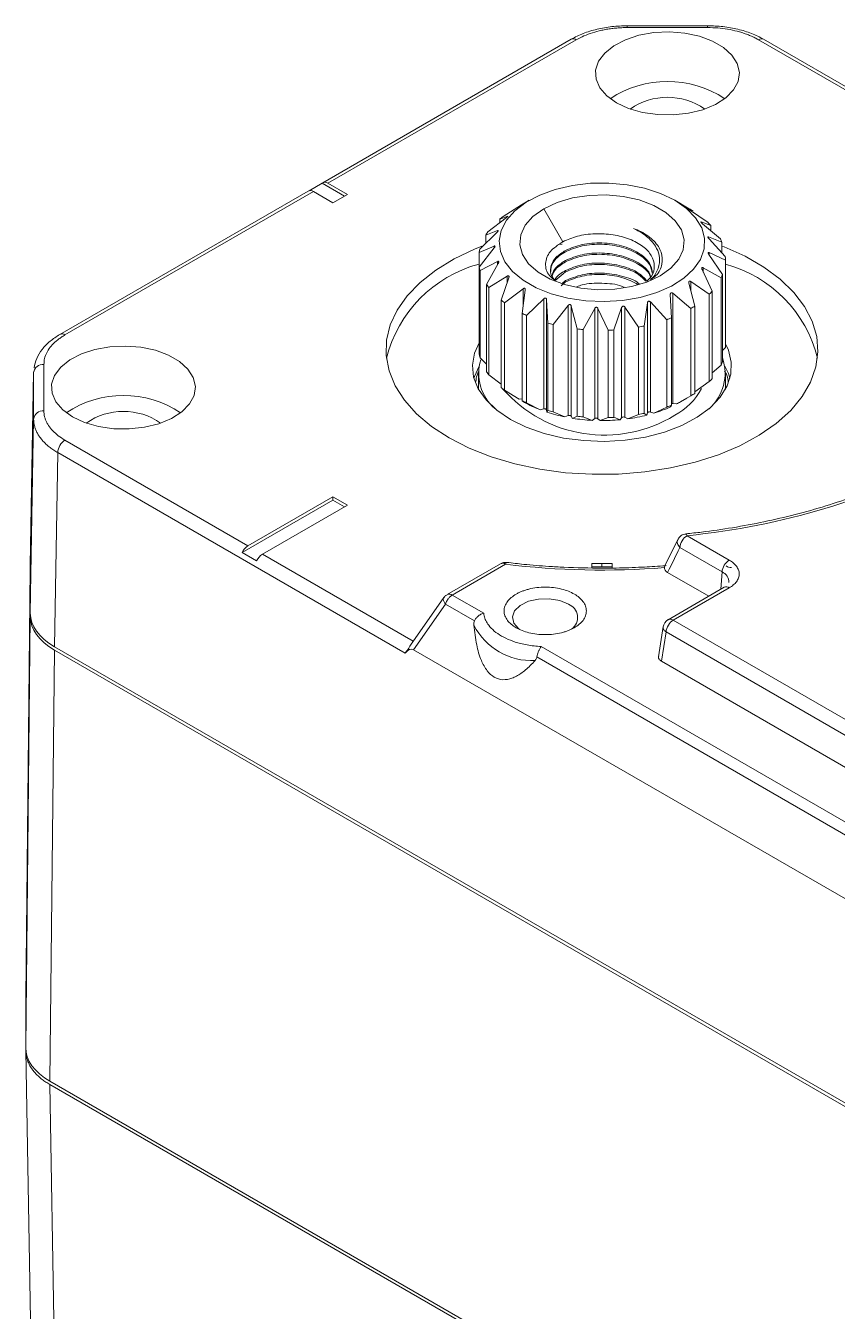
# Model space of a CAD drawing. Header units: millimetres. Extents: x 0 to 297, y 0 to 210.
# Drawn here: x 162.55 to 182.27, y 98.43 to 129.68 of the extents above; entities that cross this region are included whole.
import ezdxf

# ---------------------------------------------------------------- set-up
doc = ezdxf.new("R2010")
doc.units = ezdxf.units.MM

msp = doc.modelspace()

# ---------------------------------------------------------------- linework, layer by layer
at = {"color": 7, "linetype": 'Continuous', "lineweight": 15}
for p, q in [((179.12, 129.679), (177.166, 129.679)), ((179.12, 129.633), (177.166, 129.633)), ((175.804, 129.35), (169.766, 125.864)), ((175.929, 129.337), (169.891, 125.852)), ((184.804, 126.77), (180.357, 129.337)), ((184.929, 126.783), (180.482, 129.35)), ((169.413, 125.66), (163.375, 122.175)), ((169.538, 125.648), (163.5, 122.162)), ((169.432, 125.668), (169.75, 125.852)), ((170.011, 125.374), (169.538, 125.648)), ((170.294, 125.538), (169.75, 125.852)), ((169.891, 125.852), (170.365, 125.579)), ((170.365, 125.579), (170.011, 125.374)), ((174.596, 125.324), (174.149, 125.044)), ((174.562, 125.303), (174.626, 125.344)), ((174.784, 125.436), (174.613, 125.337)), ((174.626, 125.344), (174.651, 125.358)), ((178.674, 125.232), (178.32, 125.436)), ((174.224, 125.011), (173.778, 124.666)), ((174.066, 124.977), (174.262, 125.052)), ((174.262, 125.052), (174.262, 125.044)), ((175.602, 124.429), (175.138, 125.232)), ((178.632, 125.238), (178.766, 125.176)), ((179.13, 124.893), (178.68, 125.2)), ((173.727, 124.589), (174.017, 124.7)), ((174.017, 124.7), (174.017, 124.676)), ((174.066, 124.889), (174.066, 124.977)), ((178.963, 124.91), (179.2, 124.821)), ((178.963, 124.896), (178.963, 124.91)), ((179.431, 124.495), (178.994, 124.867)), ((179.2, 124.821), (179.2, 124.691)), ((173.998, 124.655), (173.581, 124.247)), ((173.727, 124.39), (173.727, 124.589)), ((175.585, 124.373), (175.495, 124.363)), ((179.143, 124.545), (179.468, 124.415)), ((179.143, 124.512), (179.143, 124.545)), ((179.55, 124.067), (179.154, 124.499)), ((179.468, 124.415), (179.468, 124.157)), ((173.565, 124.165), (173.931, 124.324)), ((173.565, 122.042), (173.565, 124.165)), ((173.932, 124.278), (173.571, 123.813)), ((173.931, 124.324), (173.931, 124.277)), ((179.482, 123.634), (179.151, 124.12)), ((179.16, 124.166), (179.552, 123.984)), ((179.16, 124.106), (179.16, 124.166)), ((173.571, 123.813), (173.571, 121.69)), ((173.591, 123.731), (174.01, 123.948)), ((174.031, 123.903), (173.748, 123.391)), ((174.01, 123.948), (174.01, 123.865)), ((179.229, 123.226), (178.984, 123.753)), ((179.013, 123.796), (179.448, 123.554)), ((179.013, 123.69), (179.013, 123.796)), ((179.552, 121.884), (179.552, 124.007)), ((179.552, 123.984), (179.552, 121.861)), ((173.591, 121.608), (173.591, 123.731)), ((173.802, 123.315), (174.249, 123.595)), ((174.289, 123.554), (174.102, 123.008)), ((174.249, 123.595), (174.249, 123.438)), ((175.403, 123.481), (175.668, 123.695)), ((175.557, 123.36), (175.668, 123.451)), ((175.668, 123.483), (175.593, 123.422)), ((178.712, 123.46), (179.161, 123.153)), ((178.712, 123.24), (178.712, 123.46)), ((179.448, 123.554), (179.448, 121.431)), ((179.482, 121.511), (179.482, 123.634)), ((173.748, 123.391), (173.748, 121.268)), ((173.802, 121.192), (173.802, 123.315)), ((174.187, 122.942), (174.633, 123.287)), ((174.689, 123.253), (174.609, 122.688)), ((174.633, 123.287), (174.633, 122.856)), ((178.246, 122.578), (178.213, 123.146)), ((178.275, 123.176), (178.61, 122.893)), ((178.275, 120.499), (178.275, 123.176)), ((178.808, 122.866), (178.665, 123.421)), ((179.161, 123.153), (179.161, 121.03)), ((179.229, 121.103), (179.229, 123.226)), ((174.102, 123.008), (174.102, 120.885)), ((174.187, 120.819), (174.187, 122.942)), ((174.72, 122.636), (175.137, 123.043)), ((175.137, 123.043), (175.137, 120.366)), ((175.206, 123.019), (175.239, 122.45)), ((175.206, 123.019), (175.206, 120.341)), ((175.369, 122.416), (175.73, 122.88)), ((175.73, 122.88), (175.73, 120.203)), ((175.807, 122.866), (175.951, 122.311)), ((175.807, 122.866), (175.807, 120.189)), ((176.092, 122.296), (176.375, 122.807)), ((176.375, 122.807), (176.375, 120.13)), ((176.455, 122.805), (176.7, 122.278)), ((176.455, 122.805), (176.455, 120.127)), ((176.843, 122.284), (177.031, 122.829)), ((177.031, 120.152), (177.031, 122.829)), ((177.11, 122.838), (177.441, 122.353)), ((177.11, 120.161), (177.11, 122.838)), ((177.577, 122.38), (177.656, 122.945)), ((177.656, 120.267), (177.656, 122.945)), ((177.729, 122.965), (178.126, 122.533)), ((177.729, 120.287), (177.729, 122.965)), ((178.61, 122.893), (178.711, 122.805)), ((178.711, 122.805), (178.711, 120.682)), ((178.808, 120.743), (178.808, 122.866)), ((174.609, 122.688), (174.609, 120.565)), ((174.72, 120.513), (174.72, 122.636)), ((178.126, 122.533), (178.126, 120.41)), ((178.246, 120.455), (178.246, 122.578)), ((175.239, 122.45), (175.239, 120.327)), ((175.369, 120.293), (175.369, 122.416)), ((175.951, 122.311), (175.951, 120.188)), ((176.092, 120.173), (176.092, 122.296)), ((176.7, 122.278), (176.7, 120.155)), ((176.843, 120.161), (176.843, 122.284)), ((177.441, 122.353), (177.441, 120.23)), ((177.577, 120.257), (177.577, 122.38)), ((173.571, 122.034), (173.565, 122.042)), ((173.748, 121.456), (173.591, 121.608)), ((179.552, 121.861), (179.482, 121.783)), ((162.738, 121.247), (162.658, 116.568)), ((162.738, 121.247), (162.779, 121.366)), ((162.738, 121.247), (162.738, 120.119)), ((162.988, 121.448), (162.988, 120.32)), ((179.448, 121.431), (179.229, 121.241)), ((173.552, 121.231), (173.552, 120.84)), ((174.102, 120.963), (173.802, 121.192)), ((179.161, 121.03), (178.808, 120.783)), ((179.552, 120.84), (179.552, 121.231)), ((174.538, 120.602), (174.187, 120.819)), ((178.711, 120.682), (178.368, 120.486)), ((178.462, 120.537), (178.611, 120.624)), ((174.609, 120.607), (174.538, 120.602)), ((174.609, 120.565), (174.672, 120.521)), ((175.048, 120.345), (174.72, 120.513)), ((175.137, 120.366), (175.048, 120.345)), ((175.213, 120.286), (175.206, 120.341)), ((175.239, 120.327), (175.213, 120.286)), ((178.126, 120.41), (177.814, 120.261)), ((178.22, 120.413), (178.246, 120.455)), ((178.368, 120.486), (178.275, 120.499)), ((162.658, 115.402), (162.738, 120.119)), ((175.653, 120.17), (175.369, 120.293)), ((175.73, 120.203), (175.653, 120.17)), ((175.838, 120.136), (175.807, 120.189)), ((175.951, 120.188), (175.838, 120.136)), ((176.314, 120.087), (176.092, 120.173)), ((176.375, 120.13), (176.314, 120.087)), ((176.508, 120.081), (176.455, 120.127)), ((176.7, 120.155), (176.508, 120.081)), ((176.991, 120.101), (176.843, 120.161)), ((177.031, 120.152), (176.991, 120.101)), ((177.18, 120.123), (177.11, 120.161)), ((177.441, 120.23), (177.18, 120.123)), ((177.639, 120.213), (177.577, 120.257)), ((177.656, 120.267), (177.639, 120.213)), ((177.814, 120.261), (177.729, 120.287)), ((163.5, 119.606), (167.947, 117.039)), ((163.324, 119.303), (163.243, 114.585)), ((163.324, 119.303), (171.767, 114.429)), ((170.011, 118.149), (167.806, 116.876)), ((167.947, 117.039), (170.011, 118.231)), ((170.011, 118.231), (170.365, 118.027)), ((170.011, 118.149), (170.011, 118.231)), ((170.294, 117.986), (170.011, 118.149)), ((170.365, 118.027), (168.3, 116.835)), ((178.395, 117.187), (178.075, 116.533)), ((178.62, 117.283), (179.646, 116.69)), ((167.806, 116.876), (168.159, 116.672)), ((178.444, 116.995), (179.47, 116.402)), ((162.658, 116.568), (162.658, 115.402)), ((168.3, 116.835), (171.966, 114.719)), ((174.085, 116.601), (172.787, 115.852)), ((172.912, 115.839), (174.21, 116.588)), ((174.134, 116.623), (174.088, 116.597)), ((176.302, 116.604), (176.552, 116.607)), ((176.302, 116.5), (176.302, 116.604)), ((176.552, 116.607), (176.802, 116.604)), ((176.552, 116.525), (176.552, 116.607)), ((176.802, 116.604), (176.802, 116.496)), ((162.658, 116.486), (162.546, 106.061)), ((176.552, 116.525), (176.302, 116.523)), ((176.802, 116.523), (176.552, 116.525)), ((178.069, 116.507), (178.077, 116.532)), ((179.148, 115.814), (178.149, 116.391)), ((179.47, 116.402), (179.439, 115.982)), ((179.521, 116.029), (178.158, 115.242)), ((179.646, 116.017), (178.285, 115.231)), ((172.708, 115.779), (171.901, 114.626)), ((172.749, 115.619), (171.974, 114.513)), ((173.454, 115.212), (172.749, 115.619)), ((172.912, 115.839), (173.677, 115.398)), ((162.546, 104.842), (162.658, 115.32)), ((162.658, 115.32), (162.658, 115.402)), ((178.04, 115.076), (177.928, 114.339)), ((178.285, 115.231), (187.897, 109.682)), ((178.001, 114.231), (178.109, 114.943)), ((178.109, 114.943), (187.724, 109.392)), ((163.243, 114.504), (163.132, 104.025)), ((163.243, 114.585), (191.225, 98.432)), ((191.225, 98.35), (163.243, 114.504)), ((189.588, 104.345), (171.974, 114.513)), ((175.075, 114.591), (188.314, 106.948)), ((188.091, 106.762), (174.97, 114.337)), ((187.724, 108.618), (178.001, 114.231)), ((162.546, 106.061), (162.546, 104.842)), ((162.548, 104.794), (162.548, 104.76)), ((162.548, 104.76), (162.684, 96.829)), ((163.132, 104.025), (191.225, 87.808)), ((191.225, 87.727), (163.133, 103.944)), ((163.133, 103.944), (163.269, 96.013))]:
    msp.add_line(p, q, dxfattribs=at)
at = {"color": 7, "linetype": 'Continuous', "lineweight": 15, "flags": 128}
for points in [[(177.166, 129.633), (177.166, 129.657), (177.166, 129.673), (177.166, 129.679), (177.166, 129.679)], [(179.12, 129.633), (179.12, 129.657), (179.12, 129.673), (179.12, 129.679), (179.12, 129.679)], [(176.906, 127.803), (176.669, 127.974), (176.501, 128.169), (176.409, 128.381), (176.399, 128.6), (176.47, 128.814), (176.62, 129.015), (176.841, 129.192), (177.122, 129.338), (177.452, 129.446), (177.813, 129.51), (178.191, 129.527), (178.566, 129.498), (178.921, 129.423), (179.24, 129.305), (179.507, 129.151), (179.711, 128.966), (179.841, 128.761), (179.893, 128.545), (179.862, 128.327), (179.751, 128.118), (179.565, 127.928), (179.312, 127.766), (179.004, 127.638), (178.657, 127.552), (178.285, 127.511), (177.907, 127.517), (177.54, 127.569), (177.201, 127.666), (176.906, 127.803)], [(178.32, 125.436), (178.607, 125.237), (178.828, 125.012), (178.976, 124.768), (179.047, 124.513), (179.036, 124.254), (178.947, 124), (178.78, 123.76), (178.541, 123.541), (178.239, 123.35), (177.882, 123.194), (177.483, 123.076), (177.054, 123.002), (176.608, 122.973), (176.161, 122.99), (175.726, 123.053), (175.318, 123.16), (174.95, 123.308), (174.633, 123.491), (174.378, 123.703), (174.192, 123.939), (174.083, 124.19), (174.053, 124.448), (174.103, 124.705), (174.232, 124.953), (174.435, 125.183), (174.707, 125.389), (175.038, 125.564), (175.417, 125.701), (175.833, 125.798), (176.272, 125.85), (176.72, 125.856), (177.163, 125.815), (177.586, 125.73), (177.976, 125.602), (178.32, 125.436)], [(175.138, 125.232), (175.463, 125.384), (175.835, 125.493), (176.239, 125.556), (176.657, 125.569), (177.07, 125.531), (177.46, 125.444), (177.811, 125.313), (178.106, 125.142), (178.334, 124.94), (178.484, 124.714), (178.549, 124.476), (178.528, 124.235), (178.419, 124.002), (178.23, 123.787), (177.966, 123.599)], [(177.966, 123.599), (177.641, 123.447), (177.269, 123.338), (176.865, 123.275), (176.448, 123.263), (176.035, 123.3), (175.644, 123.387), (175.294, 123.518), (174.998, 123.689), (174.77, 123.891), (174.62, 124.117), (174.555, 124.355), (174.577, 124.596), (174.685, 124.829), (174.875, 125.044), (175.138, 125.232)], [(172.84, 119.66), (172.412, 119.939), (172.047, 120.247), (171.75, 120.578), (171.525, 120.928), (171.377, 121.292), (171.308, 121.663), (171.318, 122.036), (171.407, 122.405), (171.574, 122.766), (171.817, 123.112), (172.132, 123.438), (172.513, 123.739), (172.956, 124.011), (173.453, 124.249), (173.633, 124.322)], [(179.468, 124.323), (179.519, 124.303), (180.029, 124.074), (180.486, 123.81), (180.883, 123.515), (181.215, 123.195), (181.476, 122.854), (181.663, 122.497), (181.772, 122.129), (181.802, 121.756), (181.752, 121.384), (181.623, 121.018), (181.418, 120.664), (181.139, 120.328), (180.79, 120.014), (180.377, 119.727), (179.906, 119.471), (179.384, 119.251), (178.82, 119.069), (178.221, 118.929), (177.596, 118.832), (176.956, 118.781), (176.31, 118.775), (175.667, 118.815), (175.038, 118.901), (174.432, 119.03), (173.857, 119.202), (173.324, 119.412), (172.84, 119.66), (172.84, 119.66)], [(163.683, 120.17), (163.446, 120.34), (163.278, 120.536), (163.186, 120.748), (163.176, 120.966), (163.247, 121.181), (163.397, 121.381), (163.618, 121.559), (163.899, 121.705), (164.229, 121.812), (164.591, 121.876), (164.968, 121.894), (165.343, 121.865), (165.698, 121.789), (166.017, 121.672), (166.284, 121.517), (166.488, 121.333), (166.619, 121.128), (166.67, 120.912), (166.639, 120.694), (166.528, 120.485), (166.342, 120.295), (166.089, 120.132), (165.782, 120.005), (165.434, 119.918), (165.062, 119.877), (164.684, 119.883), (164.317, 119.936), (163.978, 120.033), (163.683, 120.17)], [(174.325, 120.109), (173.996, 120.331), (173.734, 120.582), (173.545, 120.853), (173.433, 121.139), (173.403, 121.431), (173.454, 121.722), (173.575, 121.989)], [(179.552, 121.949), (179.625, 121.794), (179.696, 121.504), (179.686, 121.212), (179.595, 120.924), (179.425, 120.648), (179.18, 120.392), (178.867, 120.161), (178.495, 119.963), (178.072, 119.802), (177.61, 119.681), (177.12, 119.606), (176.616, 119.576), (176.11, 119.594), (175.615, 119.658), (175.145, 119.768), (174.711, 119.919), (174.325, 120.109)], [(173.567, 121.403), (173.454, 121.151), (173.441, 121.109)], [(179.663, 121.109), (179.625, 121.222), (179.537, 121.403)], [(175.206, 120.341), (175.203, 120.348), (175.199, 120.354), (175.191, 120.359), (175.182, 120.364), (175.171, 120.367), (175.16, 120.368), (175.148, 120.368), (175.137, 120.366)], [(178.594, 117.327), (178.599, 117.325), (178.606, 117.317), (178.613, 117.303), (178.62, 117.283)], [(174.241, 116.632), (174.234, 116.631), (174.226, 116.623), (174.218, 116.609), (174.21, 116.588)], [(175.739, 115.619), (175.525, 115.707), (175.272, 115.75), (175.009, 115.744), (174.764, 115.689), (174.563, 115.59), (174.428, 115.46), (174.374, 115.311), (174.407, 115.16), (174.522, 115.024), (174.544, 115.007)]]:
    msp.add_lwpolyline(points, dxfattribs=at)
at = {"color": 7, "linetype": 'Continuous', "lineweight": 15}
for centre, radius, start, end in [((175.856, 129.242), 0.12, 52.822, 115.8679), ((180.43, 129.238), 0.123, 65.0723, 126.2382), ((178.143, 125.807), 2.518, 56.4384, 123.5616), ((178.143, 126.362), 1.577, 54.9576, 125.0425), ((169.465, 125.55), 0.122, 53.4103, 115.2796), ((169.821, 125.76), 0.116, 52.3311, 127.6796), ((175.471, 123.331), 2.164, 127.6716, 130.5038), ((177.304, 122.859), 2.74, 57.742, 60.163), ((177.874, 123.597), 1.804, 42.7072, 45.9052), ((174.926, 123.848), 1.41, 144.4934, 148.2631), ((178.354, 123.947), 1.208, 22.8093, 26.9879), ((174.591, 124.002), 1.039, 166.3549, 170.9779), ((178.552, 124.007), 1, 358.6686, 3.4095), ((174.389, 120.825), 3.171, 105.0712, 165.8755), ((174.607, 124.016), 1.056, 191.0628, 195.6351), ((178.741, 120.848), 3.14, 13.8258, 75.034), ((178.383, 124.054), 1.176, 334.8251, 339.0788), ((174.965, 124.194), 1.458, 213.4133, 217.1007), ((177.922, 124.372), 1.739, 315.4738, 318.7525), ((175.518, 124.742), 2.238, 230.7563, 233.5266), ((177.351, 125.079), 2.65, 300.8821, 303.3582), ((176.054, 125.633), 3.28, 243.8715, 246.0185), ((176.877, 126.046), 3.728, 289.5646, 291.537), ((163.428, 122.067), 0.12, 52.8283, 115.6609), ((176.408, 126.612), 4.323, 254.3022, 256.0881), ((176.541, 127.31), 5.035, 263.2633, 264.8769), ((176.553, 127.445), 5.17, 271.6348, 273.22), ((176.617, 126.955), 4.675, 280.1469, 281.8423), ((178.559, 121.884), 0.994, 358.6643, 0.0037), ((174.694, 121.229), 1.136, 163.0595, 228.9698), ((174.607, 121.893), 1.056, 191.0628, 195.6351), ((178.392, 121.232), 1.152, 311.614, 18.8145), ((162.967, 121.218), 0.231, 84.9328, 172.751), ((174.965, 122.071), 1.458, 213.4135, 217.1003), ((178.383, 121.932), 1.176, 334.8253, 339.0784), ((177.922, 122.249), 1.739, 315.4738, 318.7525), ((164.92, 118.174), 2.518, 56.4384, 123.5616), ((175.517, 122.618), 2.238, 230.7562, 233.5269), ((176.61, 123.004), 3.275, 220.9784, 301.4687), ((177.616, 121.561), 1.523, 297.54, 332.7208), ((177.351, 122.957), 2.651, 300.8824, 303.3577), ((162.967, 120.09), 0.231, 84.9329, 172.7509), ((164.92, 118.728), 1.577, 54.9576, 125.0425), ((176.053, 123.509), 3.279, 243.8712, 246.0191), ((176.106, 123.098), 2.949, 240.9069, 248.9829), ((176.408, 124.489), 4.323, 254.3022, 256.0881), ((176.841, 123.473), 3.356, 286.8461, 294.2552), ((176.877, 123.923), 3.728, 289.5646, 291.537), ((178.263, 120.415), 0.0847, 81.9209, 101.5388), ((177.155, 122.801), 2.613, 297.6521, 300.0021), ((176.424, 123.977), 3.884, 251.8351, 258.5551), ((175.759, 120.142), 0.0669, 43.8672, 115.624), ((176.543, 124.605), 4.524, 261.0349, 267.1049), ((176.541, 125.187), 5.035, 263.2633, 264.8769), ((176.413, 120.068), 0.0728, 54.5294, 122.0054), ((176.553, 124.725), 4.644, 269.4451, 275.4098), ((176.553, 125.322), 5.17, 271.6348, 273.2201), ((177.077, 120.099), 0.0703, 62.034, 131.2447), ((176.61, 124.288), 4.203, 277.8066, 284.1821), ((176.617, 124.836), 4.679, 280.1475, 281.8417), ((177.705, 120.232), 0.0605, 66.9353, 144.2503), ((163.708, 119.282), 0.385, 122.6434, 176.8947), ((178.808, 116.98), 0.356, 121.8184, 149.6717), ((168.148, 116.722), 0.375, 122.3599, 155.8518), ((168.501, 116.518), 0.375, 122.3599, 155.8518), ((174.137, 116.489), 0.124, 53.8516, 114.8377), ((179.856, 116.364), 0.388, 122.8008, 174.311), ((179.368, 116.153), 0.27, 358.7163, 67.7722), ((179.672, 116.657), 0.147, 226.9314, 280.9665), ((179.573, 115.92), 0.121, 53.1026, 115.5867), ((172.766, 115.74), 0.0699, 146.0699, 181.8179), ((172.899, 115.758), 0.204, 185.6928, 222.8331), ((172.839, 115.739), 0.124, 53.8809, 114.5039), ((175.618, 115.297), 0.343, 305.561, 69.31), ((174.844, 115.822), 1.574, 206.936, 273.0693), ((178.285, 115.027), 0.25, 120.0404, 171.3837)]:
    msp.add_arc(centre, radius, start, end, dxfattribs=at)
for centre, major_axis, ratio, start_param, end_param in [((164.658, 115.402), (2, 0), 0.577241, 3.141552, 3.92687), ((164.658, 115.32), (2, 0), 0.57727, 3.141577, 3.926944), ((171.804, 114.051), (0.153, 0.469), 0.433104, 6.195661, 7.074246), ((164.546, 104.842), (2, 0), 0.57727, 3.141577, 3.926944)]:
    msp.add_ellipse(centre, major_axis=major_axis, ratio=ratio, start_param=start_param, end_param=end_param, dxfattribs=at)
for points, knots in [([(177.166, 129.678), (177.041, 129.674), (176.791, 129.666), (176.429, 129.599), (176.089, 129.497), (175.899, 129.399), (175.804, 129.35)], [0, 0, 0, 0, 0.2490526, 0.4987229, 0.7490229, 1, 1, 1, 1]), ([(180.482, 129.35), (180.387, 129.399), (180.197, 129.497), (179.858, 129.599), (179.496, 129.666), (179.245, 129.674), (179.12, 129.678)], [0, 0, 0, 0, 0.2508417, 0.5011094, 0.7508122, 1, 1, 1, 1]), ([(177.166, 129.633), (177.124, 129.633), (177.039, 129.632), (176.913, 129.623), (176.788, 129.61), (176.665, 129.592), (176.507, 129.561), (176.319, 129.511), (176.11, 129.434), (175.99, 129.37), (175.929, 129.337)], [0, 0, 0, 0, 0.092925, 0.185127, 0.277094, 0.369323, 0.462302, 0.6421, 0.820126, 1, 1, 1, 1]), ([(180.357, 129.337), (180.327, 129.354), (180.266, 129.388), (180.166, 129.434), (180.062, 129.475), (179.953, 129.513), (179.803, 129.555), (179.608, 129.597), (179.367, 129.628), (179.203, 129.631), (179.12, 129.633)], [0, 0, 0, 0, 0.092882, 0.18504, 0.276965, 0.369151, 0.462087, 0.641959, 0.820055, 1, 1, 1, 1]), ([(174.651, 125.358), (174.651, 125.358), (174.652, 125.359), (174.648, 125.356), (174.642, 125.352), (174.633, 125.346), (174.621, 125.339), (174.609, 125.331), (174.6, 125.326), (174.596, 125.324)], [0, 0, 0, 0, 0.197268, 0.339199, 0.458476, 0.578085, 0.691202, 0.848057, 1, 1, 1, 1]), ([(174.262, 125.052), (174.264, 125.053), (174.267, 125.054), (174.267, 125.051), (174.263, 125.046), (174.257, 125.039), (174.248, 125.03), (174.236, 125.021), (174.228, 125.014), (174.224, 125.011)], [0, 0, 0, 0, 0.197273, 0.3392, 0.458472, 0.57808, 0.691198, 0.848047, 1, 1, 1, 1]), ([(178.68, 125.2), (178.676, 125.203), (178.669, 125.207), (178.658, 125.215), (178.648, 125.222), (178.64, 125.228), (178.633, 125.234), (178.629, 125.237), (178.629, 125.239), (178.631, 125.238), (178.632, 125.238)], [0, 0, 0, 0, 0.139412, 0.260868, 0.372505, 0.484688, 0.604541, 0.721998, 0.850361, 1, 1, 1, 1]), ([(174.017, 124.7), (174.02, 124.701), (174.026, 124.703), (174.029, 124.7), (174.029, 124.695), (174.025, 124.687), (174.018, 124.678), (174.009, 124.666), (174.001, 124.659), (173.998, 124.655)], [0, 0, 0, 0, 0.1972823, 0.3392111, 0.4584823, 0.5780818, 0.691203, 0.8480525, 1, 1, 1, 1]), ([(177.754, 123.518), (177.792, 123.546), (177.932, 123.65), (178.028, 123.882), (178.02, 124.175), (177.837, 124.455), (177.575, 124.645), (177.378, 124.727), (177.318, 124.752)], [0, 0, 0, 0, 0.0762451, 0.2813815, 0.4888156, 0.6977262, 0.9076334, 1, 1, 1, 1]), ([(177.318, 124.752), (177.392, 124.714), (177.506, 124.656), (177.697, 124.515), (177.859, 124.339), (177.932, 124.16), (177.962, 123.979), (177.929, 123.781), (177.837, 123.59), (177.734, 123.513), (177.725, 123.507)], [0, 0, 0, 0, 0.126393, 0.196809, 0.393193, 0.556869, 0.590024, 0.786587, 0.983137, 1, 1, 1, 1]), ([(178.994, 124.867), (178.99, 124.87), (178.983, 124.876), (178.974, 124.885), (178.966, 124.893), (178.96, 124.901), (178.956, 124.907), (178.955, 124.911), (178.958, 124.912), (178.961, 124.911), (178.963, 124.91)], [0, 0, 0, 0, 0.139415, 0.260879, 0.372512, 0.484692, 0.604548, 0.721995, 0.850364, 1, 1, 1, 1]), ([(175.602, 124.429), (175.487, 124.353), (175.258, 124.201), (175.156, 123.901), (175.208, 123.645), (175.362, 123.526), (175.411, 123.488)], [0, 0, 0, 0, 0.285428, 0.573461, 0.864097, 1, 1, 1, 1]), ([(177.646, 123.473), (177.685, 123.512), (177.799, 123.623), (177.843, 123.842), (177.774, 124.095), (177.562, 124.325), (177.235, 124.503), (176.825, 124.611), (176.38, 124.635), (175.945, 124.577), (175.715, 124.478), (175.602, 124.429)], [0, 0, 0, 0, 0.061029, 0.175547, 0.290908, 0.407539, 0.525036, 0.643253, 0.762646, 0.883133, 1, 1, 1, 1]), ([(177.78, 123.685), (177.764, 123.761), (177.728, 123.936), (177.455, 124.17), (177.044, 124.346), (176.554, 124.416), (176.055, 124.38), (175.797, 124.272), (175.668, 124.218)], [0, 0, 0, 0, 0.132324, 0.305859, 0.479394, 0.65293, 0.826465, 1, 1, 1, 1]), ([(175.668, 124.185), (175.797, 124.239), (176.055, 124.347), (176.554, 124.384), (177.044, 124.314), (177.455, 124.137), (177.724, 123.908), (177.76, 123.738), (177.775, 123.667)], [0, 0, 0, 0, 0.17509, 0.35018, 0.52527, 0.700361, 0.87545, 1, 1, 1, 1]), ([(179.154, 124.499), (179.151, 124.503), (179.145, 124.509), (179.137, 124.52), (179.131, 124.529), (179.128, 124.537), (179.127, 124.544), (179.129, 124.547), (179.135, 124.548), (179.14, 124.546), (179.143, 124.545)], [0, 0, 0, 0, 0.139418, 0.260863, 0.372508, 0.484696, 0.604541, 0.721999, 0.850362, 1, 1, 1, 1]), ([(173.931, 124.324), (173.936, 124.326), (173.943, 124.328), (173.95, 124.326), (173.953, 124.321), (173.952, 124.313), (173.949, 124.303), (173.942, 124.291), (173.935, 124.282), (173.932, 124.278)], [0, 0, 0, 0, 0.197271, 0.339201, 0.458466, 0.578077, 0.691196, 0.84805, 1, 1, 1, 1]), ([(175.668, 124.218), (175.586, 124.165), (175.421, 124.059), (175.305, 123.857), (175.286, 123.665), (175.36, 123.552), (175.39, 123.506)], [0, 0, 0, 0, 0.269655, 0.539311, 0.808967, 1, 1, 1, 1]), ([(175.306, 123.706), (175.308, 123.744), (175.312, 123.83), (175.382, 123.957), (175.497, 124.082), (175.611, 124.151), (175.668, 124.185)], [0, 0, 0, 0, 0.216184, 0.477456, 0.738728, 1, 1, 1, 1]), ([(177.736, 123.573), (177.728, 123.603), (177.695, 123.731), (177.451, 123.924), (177.045, 124.101), (176.553, 124.171), (176.055, 124.135), (175.797, 124.027), (175.668, 123.973)], [0, 0, 0, 0, 0.057939, 0.246351, 0.434763, 0.623176, 0.811588, 1, 1, 1, 1]), ([(177.729, 123.564), (177.722, 123.586), (177.69, 123.706), (177.45, 123.891), (177.045, 124.069), (176.553, 124.139), (176.055, 124.102), (175.797, 123.994), (175.668, 123.94)], [0, 0, 0, 0, 0.043177, 0.234541, 0.425906, 0.617271, 0.808635, 1, 1, 1, 1]), ([(179.151, 124.12), (179.148, 124.124), (179.143, 124.131), (179.138, 124.143), (179.135, 124.153), (179.134, 124.161), (179.137, 124.167), (179.142, 124.17), (179.15, 124.17), (179.157, 124.168), (179.16, 124.166)], [0, 0, 0, 0, 0.139419, 0.260878, 0.372506, 0.4847, 0.604546, 0.722001, 0.850364, 1, 1, 1, 1]), ([(174.01, 123.948), (174.015, 123.95), (174.024, 123.953), (174.034, 123.953), (174.04, 123.948), (174.043, 123.941), (174.042, 123.93), (174.039, 123.917), (174.034, 123.907), (174.031, 123.903)], [0, 0, 0, 0, 0.197272, 0.339196, 0.458471, 0.578081, 0.691199, 0.848051, 1, 1, 1, 1]), ([(175.668, 123.973), (175.56, 123.904), (175.386, 123.795), (175.353, 123.651), (175.34, 123.598)], [0, 0, 0, 0, 0.624941, 1, 1, 1, 1]), ([(175.668, 123.94), (175.576, 123.883), (175.415, 123.783), (175.363, 123.652), (175.341, 123.597)], [0, 0, 0, 0, 0.574069, 1, 1, 1, 1]), ([(177.646, 123.473), (177.583, 123.541), (177.439, 123.697), (177.039, 123.855), (176.555, 123.927), (176.055, 123.89), (175.797, 123.782), (175.668, 123.728)], [0, 0, 0, 0, 0.162294, 0.371721, 0.581147, 0.790573, 1, 1, 1, 1]), ([(175.668, 123.695), (175.797, 123.749), (176.055, 123.857), (176.555, 123.894), (177.039, 123.822), (177.427, 123.671), (177.564, 123.525), (177.619, 123.466)], [0, 0, 0, 0, 0.213926, 0.427851, 0.641777, 0.855703, 1, 1, 1, 1]), ([(178.984, 123.753), (178.982, 123.757), (178.979, 123.766), (178.976, 123.777), (178.976, 123.788), (178.979, 123.796), (178.984, 123.802), (178.992, 123.804), (179.002, 123.802), (179.009, 123.798), (179.013, 123.796)], [0, 0, 0, 0, 0.139426, 0.260867, 0.372506, 0.484695, 0.60454, 0.721999, 0.850365, 1, 1, 1, 1]), ([(174.249, 123.595), (174.255, 123.597), (174.264, 123.602), (174.276, 123.603), (174.285, 123.6), (174.291, 123.593), (174.294, 123.582), (174.293, 123.569), (174.29, 123.559), (174.289, 123.554)], [0, 0, 0, 0, 0.197268, 0.33919, 0.45848, 0.578083, 0.691205, 0.848055, 1, 1, 1, 1]), ([(175.668, 123.728), (175.571, 123.672), (175.45, 123.601), (175.407, 123.509), (175.398, 123.491)], [0, 0, 0, 0, 0.799799, 1, 1, 1, 1]), ([(177.456, 123.404), (177.449, 123.41), (177.354, 123.5), (177.032, 123.607), (176.557, 123.683), (176.055, 123.645), (175.797, 123.537), (175.668, 123.483)], [0, 0, 0, 0, 0.017884, 0.263413, 0.508942, 0.754471, 1, 1, 1, 1]), ([(175.668, 123.451), (175.797, 123.505), (176.056, 123.613), (176.552, 123.648), (177.046, 123.583), (177.301, 123.456), (177.428, 123.393)], [0, 0, 0, 0, 0.2512869, 0.5025734, 0.7538604, 1, 1, 1, 1]), ([(178.665, 123.421), (178.664, 123.426), (178.662, 123.435), (178.662, 123.447), (178.665, 123.457), (178.67, 123.464), (178.678, 123.469), (178.688, 123.47), (178.7, 123.467), (178.708, 123.462), (178.712, 123.46)], [0, 0, 0, 0, 0.139427, 0.260874, 0.372513, 0.484702, 0.604546, 0.722001, 0.850368, 1, 1, 1, 1]), ([(174.633, 123.287), (174.638, 123.29), (174.648, 123.296), (174.662, 123.299), (174.673, 123.297), (174.681, 123.291), (174.687, 123.282), (174.69, 123.268), (174.689, 123.258), (174.689, 123.253)], [0, 0, 0, 0, 0.1972685, 0.3392106, 0.4584755, 0.5780912, 0.691205, 0.8480575, 1, 1, 1, 1]), ([(177.091, 123.323), (177.071, 123.332), (176.918, 123.4), (176.551, 123.427), (176.161, 123.417), (175.986, 123.35), (175.943, 123.334)], [0, 0, 0, 0, 0.060711, 0.465201, 0.869691, 1, 1, 1, 1]), ([(178.213, 123.146), (178.213, 123.153), (178.213, 123.164), (178.219, 123.178), (178.227, 123.186), (178.237, 123.19), (178.249, 123.19), (178.262, 123.186), (178.27, 123.179), (178.275, 123.176)], [0, 0, 0, 0, 0.197277, 0.339207, 0.458479, 0.578087, 0.691206, 0.84805, 1, 1, 1, 1]), ([(175.137, 123.043), (175.142, 123.048), (175.151, 123.055), (175.166, 123.06), (175.179, 123.06), (175.189, 123.056), (175.198, 123.047), (175.204, 123.034), (175.205, 123.024), (175.206, 123.019)], [0, 0, 0, 0, 0.197278, 0.3392, 0.458477, 0.578083, 0.691204, 0.848053, 1, 1, 1, 1]), ([(175.73, 122.88), (175.735, 122.885), (175.743, 122.894), (175.757, 122.901), (175.771, 122.903), (175.782, 122.9), (175.793, 122.893), (175.802, 122.881), (175.806, 122.871), (175.807, 122.866)], [0, 0, 0, 0, 0.197276, 0.339208, 0.458484, 0.578078, 0.691199, 0.848049, 1, 1, 1, 1]), ([(176.375, 122.807), (176.378, 122.813), (176.385, 122.823), (176.399, 122.832), (176.412, 122.836), (176.424, 122.835), (176.437, 122.829), (176.448, 122.819), (176.453, 122.809), (176.455, 122.805)], [0, 0, 0, 0, 0.197274, 0.339201, 0.458471, 0.578078, 0.691201, 0.848061, 1, 1, 1, 1]), ([(177.031, 122.829), (177.033, 122.835), (177.038, 122.846), (177.05, 122.857), (177.062, 122.863), (177.074, 122.863), (177.087, 122.859), (177.1, 122.851), (177.107, 122.843), (177.11, 122.838)], [0, 0, 0, 0, 0.197272, 0.339202, 0.458474, 0.578086, 0.691209, 0.848057, 1, 1, 1, 1]), ([(177.656, 122.945), (177.658, 122.951), (177.66, 122.962), (177.669, 122.975), (177.68, 122.982), (177.691, 122.984), (177.704, 122.983), (177.718, 122.976), (177.725, 122.969), (177.729, 122.965)], [0, 0, 0, 0, 0.197274, 0.339202, 0.458476, 0.578083, 0.691196, 0.848051, 1, 1, 1, 1]), ([(178.62, 117.283), (180.969, 117.526), (183.132, 118.179), (186.507, 120.127), (187.638, 121.376), (188.06, 122.732)], [0, 0, 0, 0, 0.5, 0.5, 1, 1, 1, 1]), ([(163.376, 122.175), (163.293, 122.122), (163.126, 122.014), (162.939, 121.814), (162.803, 121.596), (162.766, 121.442), (162.748, 121.365)], [0, 0, 0, 0, 0.246205, 0.495735, 0.747366, 1, 1, 1, 1]), ([(163.5, 122.162), (163.471, 122.145), (163.412, 122.109), (163.333, 122.052), (163.261, 121.992), (163.197, 121.929), (163.123, 121.842), (163.051, 121.73), (162.998, 121.59), (162.991, 121.496), (162.988, 121.448)], [0, 0, 0, 0, 0.092882, 0.18504, 0.276965, 0.369151, 0.462087, 0.641959, 0.820055, 1, 1, 1, 1]), ([(187.399, 121.674), (187.376, 121.631), (187.27, 121.438), (187.023, 121.103), (186.659, 120.674), (186.236, 120.261), (185.763, 119.867), (185.239, 119.494), (184.67, 119.143), (184.057, 118.817), (183.405, 118.517), (182.717, 118.246), (181.999, 118.004), (181.257, 117.794), (180.498, 117.617), (179.737, 117.476), (179.102, 117.381), (178.721, 117.343), (178.593, 117.33)], [0, 0, 0, 0, 0.019442, 0.088754, 0.157758, 0.226548, 0.295197, 0.36375, 0.432225, 0.500625, 0.568932, 0.637103, 0.705057, 0.772652, 0.839614, 0.905365, 0.968408, 1, 1, 1, 1]), ([(173.489, 121.03), (173.493, 121.083), (173.501, 121.167), (173.542, 121.248), (173.558, 121.278)], [0, 0, 0, 0, 0.620105, 1, 1, 1, 1]), ([(179.532, 121.289), (179.553, 121.255), (179.61, 121.162), (179.617, 121.064), (179.621, 121.002)], [0, 0, 0, 0, 0.368083, 1, 1, 1, 1]), ([(162.988, 120.32), (162.989, 120.296), (162.99, 120.247), (163.005, 120.174), (163.027, 120.102), (163.059, 120.031), (163.113, 119.94), (163.2, 119.831), (163.333, 119.711), (163.444, 119.641), (163.5, 119.606)], [0, 0, 0, 0, 0.092925, 0.185127, 0.277094, 0.369323, 0.462302, 0.6421, 0.820126, 1, 1, 1, 1]), ([(163.324, 119.303), (163.291, 119.322), (163.225, 119.362), (163.135, 119.427), (163.054, 119.494), (162.981, 119.565), (162.917, 119.639), (162.862, 119.715), (162.817, 119.794), (162.782, 119.874), (162.757, 119.955), (162.741, 120.037), (162.739, 120.092), (162.738, 120.119)], [0, 0, 0, 0, 0.0909127, 0.1818245, 0.2727354, 0.3636455, 0.4545549, 0.5454636, 0.6363717, 0.7272794, 0.8181866, 0.9090934, 1, 1, 1, 1]), ([(178.444, 116.995), (178.431, 117.011), (178.406, 117.042), (178.385, 117.092), (178.381, 117.14), (178.388, 117.179), (178.403, 117.198), (178.408, 117.204)], [0, 0, 0, 0, 0.227257, 0.4474735, 0.6579142, 0.8824963, 1, 1, 1, 1]), ([(178.595, 117.324), (178.574, 117.322), (178.533, 117.317), (178.468, 117.282), (178.434, 117.243), (178.414, 117.219)], [0, 0, 0, 0, 0.291842, 0.566919, 1, 1, 1, 1]), ([(174.24, 116.632), (174.221, 116.633), (174.185, 116.636), (174.151, 116.627), (174.134, 116.623)], [0, 0, 0, 0, 0.5174746, 1, 1, 1, 1]), ([(176.552, 116.494), (176.244, 116.498), (175.811, 116.503), (175.177, 116.541), (174.713, 116.577), (174.377, 116.618), (174.241, 116.635)], [0, 0, 0, 0, 0.397508, 0.556866, 0.821153, 1, 1, 1, 1]), ([(178.109, 116.558), (178.082, 116.555), (177.887, 116.537), (177.483, 116.515), (176.99, 116.496), (176.667, 116.494), (176.552, 116.494)], [0, 0, 0, 0, 0.052406, 0.3794894, 0.7791809, 1, 1, 1, 1]), ([(179.646, 116.69), (179.664, 116.679), (179.7, 116.658), (179.746, 116.622), (179.787, 116.583), (179.834, 116.527), (179.877, 116.451), (179.893, 116.354), (179.877, 116.256), (179.826, 116.166), (179.75, 116.083), (179.681, 116.039), (179.646, 116.017)], [0, 0, 0, 0, 0.060245, 0.120003, 0.179811, 0.240207, 0.369961, 0.50013, 0.629884, 0.760052, 0.879925, 1, 1, 1, 1]), ([(174.466, 115.863), (174.489, 115.876), (174.535, 115.901), (174.61, 115.933), (174.691, 115.962), (174.808, 115.995), (174.969, 116.025), (175.173, 116.036), (175.378, 116.025), (175.628, 115.979), (175.898, 115.873), (176.08, 115.718), (176.16, 115.573), (176.18, 115.455), (176.16, 115.337), (176.099, 115.228), (176.007, 115.128), (175.923, 115.074), (175.88, 115.047)], [0, 0, 0, 0, 0.030166, 0.060083, 0.090022, 0.12025, 0.185225, 0.25037, 0.315344, 0.38049, 0.500065, 0.619641, 0.684615, 0.749761, 0.814735, 0.87988, 0.939898, 1, 1, 1, 1]), ([(172.79, 115.85), (172.77, 115.839), (172.738, 115.821), (172.718, 115.789), (172.711, 115.776)], [0, 0, 0, 0, 0.591597, 1, 1, 1, 1]), ([(172.749, 115.619), (172.754, 115.634), (172.764, 115.664), (172.786, 115.708), (172.817, 115.754), (172.859, 115.803), (172.894, 115.827), (172.912, 115.839)], [0, 0, 0, 0, 0.170168, 0.330164, 0.500527, 0.730402, 1, 1, 1, 1]), ([(175.88, 115.047), (175.858, 115.035), (175.812, 115.01), (175.736, 114.977), (175.656, 114.949), (175.538, 114.915), (175.378, 114.886), (175.174, 114.874), (174.969, 114.886), (174.719, 114.932), (174.449, 115.037), (174.267, 115.193), (174.187, 115.337), (174.167, 115.455), (174.187, 115.573), (174.248, 115.683), (174.34, 115.782), (174.424, 115.836), (174.466, 115.863)], [0, 0, 0, 0, 0.030166, 0.060083, 0.090022, 0.12025, 0.185225, 0.25037, 0.315344, 0.38049, 0.500065, 0.619641, 0.684615, 0.749761, 0.814735, 0.87988, 0.939898, 1, 1, 1, 1]), ([(173.677, 115.398), (173.661, 115.394), (173.632, 115.384), (173.589, 115.363), (173.551, 115.337), (173.518, 115.308), (173.491, 115.276), (173.47, 115.244), (173.459, 115.223), (173.454, 115.212)], [0, 0, 0, 0, 0.163297, 0.319838, 0.469528, 0.612324, 0.748249, 0.87741, 1, 1, 1, 1]), ([(173.677, 115.398), (173.68, 115.378), (173.686, 115.338), (173.704, 115.279), (173.728, 115.22), (173.76, 115.163), (173.82, 115.076), (173.927, 114.964), (174.107, 114.84), (174.322, 114.736), (174.536, 114.668), (174.732, 114.626), (174.901, 114.601), (175.017, 114.595), (175.075, 114.591)], [0, 0, 0, 0, 0.048558, 0.096783, 0.14491, 0.193176, 0.241815, 0.370804, 0.500041, 0.62903, 0.758267, 0.838972, 0.919183, 1, 1, 1, 1]), ([(173.441, 115.109), (173.44, 115.128), (173.438, 115.164), (173.449, 115.196), (173.454, 115.212)], [0, 0, 0, 0, 0.520553, 1, 1, 1, 1]), ([(174.928, 114.251), (174.889, 114.209), (174.814, 114.128), (174.698, 114.023), (174.586, 113.936), (174.475, 113.869), (174.33, 113.803), (174.147, 113.766), (173.931, 113.826), (173.747, 113.997), (173.599, 114.273), (173.489, 114.654), (173.458, 114.948), (173.441, 115.109)], [0, 0, 0, 0, 0.070061, 0.135068, 0.195339, 0.251272, 0.303364, 0.407613, 0.500219, 0.592619, 0.697082, 0.834267, 1, 1, 1, 1]), ([(178.109, 114.943), (178.088, 114.96), (178.047, 114.994), (178.04, 115.032), (178.037, 115.052)], [0, 0, 0, 0, 0.500475, 1, 1, 1, 1]), ([(178.285, 115.231), (178.241, 115.206), (178.198, 115.161), (178.133, 115.056), (178.113, 114.995), (178.109, 114.943)], [0, 0, 0, 0, 0.5, 0.5, 1, 1, 1, 1]), ([(178.161, 115.242), (178.162, 115.243), (178.177, 115.258), (178.221, 115.259), (178.264, 115.24), (178.285, 115.231)], [0, 0, 0, 0, 0.057264, 0.52863, 1, 1, 1, 1]), ([(171.767, 114.429), (171.779, 114.442), (171.801, 114.467), (171.838, 114.521), (171.869, 114.577), (171.891, 114.61), (171.901, 114.626)], [0, 0, 0, 0, 0.307291, 0.548527, 0.790166, 1, 1, 1, 1]), ([(175.075, 114.591), (175.068, 114.582), (175.056, 114.566), (175.039, 114.536), (175.024, 114.506), (175.006, 114.465), (174.985, 114.408), (174.975, 114.36), (174.97, 114.337)], [0, 0, 0, 0, 0.152562, 0.2895386, 0.4109534, 0.516845, 0.7679459, 1, 1, 1, 1]), ([(174.97, 114.337), (174.968, 114.326), (174.962, 114.305), (174.948, 114.275), (174.935, 114.259), (174.928, 114.251)], [0, 0, 0, 0, 0.31757, 0.646296, 1, 1, 1, 1]), ([(178.001, 114.231), (177.989, 114.239), (177.965, 114.254), (177.936, 114.288), (177.922, 114.32), (177.93, 114.341), (177.932, 114.345)], [0, 0, 0, 0, 0.2529, 0.490058, 0.901272, 1, 1, 1, 1]), ([(163.133, 103.944), (163.1, 103.964), (163.034, 104.004), (162.945, 104.068), (162.864, 104.136), (162.791, 104.207), (162.727, 104.28), (162.672, 104.357), (162.627, 104.435), (162.592, 104.515), (162.566, 104.596), (162.55, 104.678), (162.549, 104.733), (162.548, 104.76)], [0, 0, 0, 0, 0.09091, 0.181819, 0.272728, 0.363637, 0.454546, 0.545454, 0.636363, 0.727272, 0.818181, 0.90909, 1, 1, 1, 1])]:
    msp.add_open_spline(points, degree=3, knots=knots, dxfattribs=at)
for points in [[(178.149, 116.391), (178.248, 116.591), (178.347, 116.792), (178.444, 116.995)], [(178.501, 117.16), (178.469, 117.107), (178.448, 117.047), (178.444, 116.995)], [(174.21, 116.588), (175.479, 116.435), (176.784, 116.407), (178.069, 116.507)], [(178.069, 116.507), (178.065, 116.463), (178.096, 116.421), (178.149, 116.391)]]:
    msp.add_open_spline(points, degree=3, dxfattribs=at)

doc.saveas('drawing.dxf')
